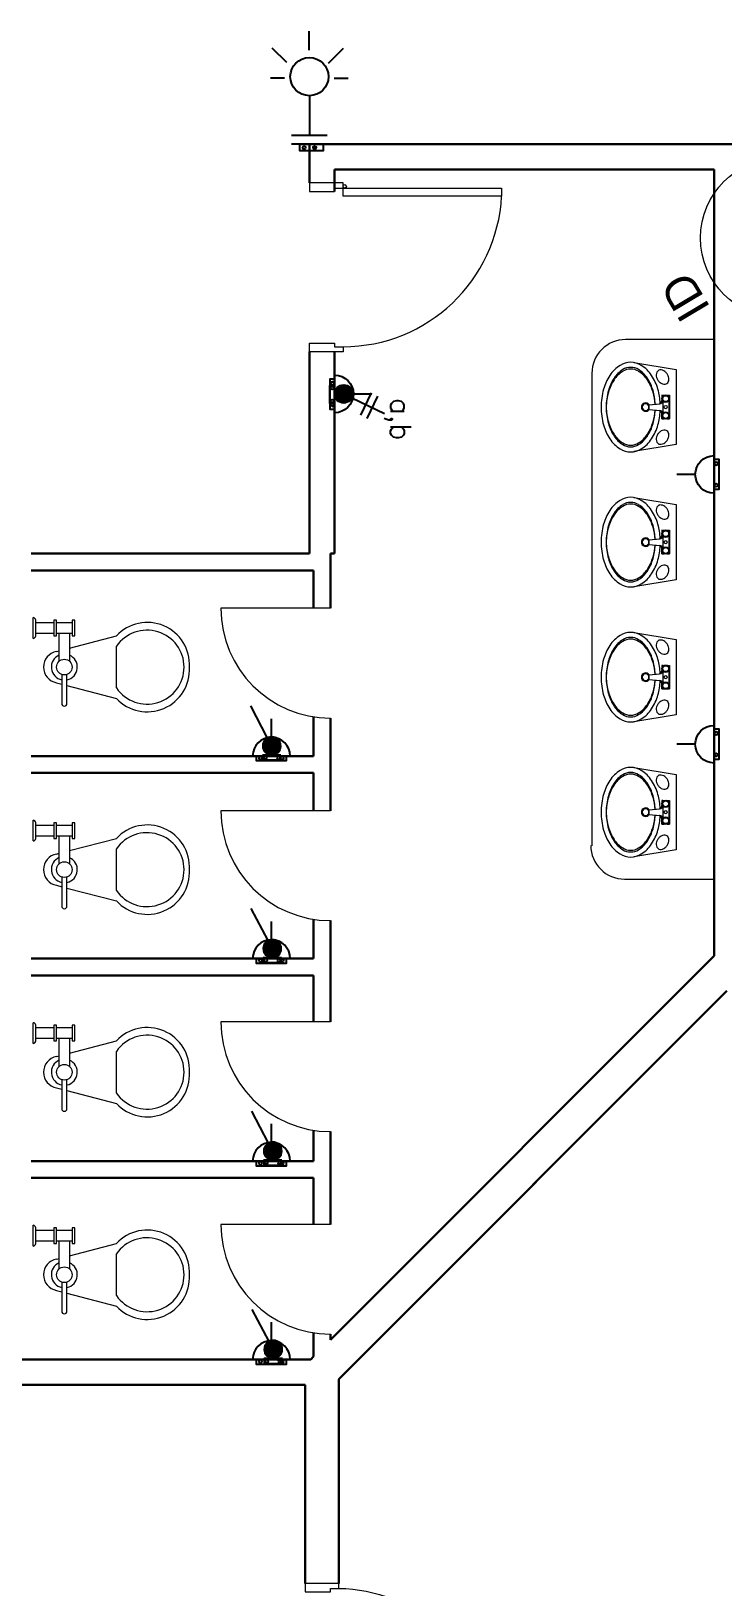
# Model space of a CAD drawing. Extents: x -15 to 148, y 313 to 399.
# Drawn here: x 51.68 to 55.78, y 337.73 to 346.94 of the extents above; entities that cross this region are included whole.
import ezdxf

# ---------------------------------------------------------------- set-up
doc = ezdxf.new("R2010")
doc.units = 0
doc.header["$LTSCALE"] = 0.15
doc.layers.get('0').update_dxf_attribs({"color": 252})
for name, color, linetype in [('0 BDH', 252, 'Continuous'), ('0 CCTV', 252, 'Continuous'), ('0 fire alarm', 252, 'Continuous'), ('0 NAMES', 252, 'Continuous'), ('0 sockets', 252, 'Continuous'), ('CCTV', 4, 'Continuous'), ('E- Power- SYM', 4, 'Continuous'), ('E-SOCK', 2, 'Continuous'), ('E-TEXT', 3, 'Continuous'), ('Lighting Swiches Layer', 4, 'Continuous')]:
    doc.layers.add(name, color=color, linetype=linetype)
for name, color, linetype, lineweight in [('anal', 252, 'Continuous', 20), ('DOOR', 252, 'Continuous', 20), ('E-LT-CKT-NM', 7, 'Continuous', 30), ('FIXT', 252, 'Continuous', 9), ('FUR', 252, 'Continuous', 9), ('T-CCTV', 7, 'Continuous', 0), ('wall', 252, 'Continuous', 30), ('WC', 252, 'Continuous', 9)]:
    doc.layers.add(name, color=color, linetype=linetype, lineweight=lineweight)
doc.styles.add('E80', font='simplex.shx', dxfattribs={"height": 200})
doc.styles.add('SDC-TEXT-ARB', font='sdc-arb.shx')
pattern_1 = [(0, (0, 0), (0, 6.985), [5.08, -1.905]), (90, (0, 0), (-6.985, 4e-16), [5.08, -1.905])]

# ---------------------------------------------------------------- blocks, each defined once
blk = doc.blocks.new('D90')
at = {"layer": 'DOOR'}
for points in [[(0.03, 0.2), (0.03, 1.04), (0.0783, 1.04), (0.0783, 0.2)], [(0.03, 0.2), (0, 0.2), (0, 0), (0.05, 0), (0.05, 0.15), (0.03, 0.15)], [(0.87, 0.2), (0.9, 0.2), (0.9, 0), (0.85, 0), (0.85, 0.15), (0.87, 0.15)]]:
    blk.add_lwpolyline(points, close=True, dxfattribs=at)
blk.add_circle((0.02, 0.21), 0.01, dxfattribs=at)
blk.add_arc((0.0251, 0.1967), 0.8449, 0.22177, 86.38894, dxfattribs=at)
blk = doc.blocks.new('D100')
at = {"layer": 'DOOR'}
for points in [[(0.03, 0.2), (0.03, 1.14), (0.0785, 1.14), (0.0785, 0.2)], [(0.03, 0.2), (0, 0.2), (0, 0), (0.05, 0), (0.05, 0.15), (0.03, 0.15)], [(0.97, 0.2), (1, 0.2), (1, 0), (0.95, 0), (0.95, 0.15), (0.97, 0.15)]]:
    blk.add_lwpolyline(points, close=True, dxfattribs=at)
blk.add_circle((0.02, 0.21), 0.01, dxfattribs=at)
blk.add_arc((0.0286, 0.2), 0.9414, 0.00288, 86.9663, dxfattribs=at)
blk = doc.blocks.new('ARCH')
at = {"layer": 'anal'}
for p, q in [((55.725, 345.1171), (55.2, 345.1171)), ((55, 344.9171), (55, 342.1171)), ((55.1938, 341.9207), (55.725, 341.9207))]:
    blk.add_line(p, q, dxfattribs=at)
for centre, start, end in [((55.2, 344.9171), 90, 180), ((55.1938, 342.1207), 180, 270)]:
    blk.add_arc(centre, 0.2, start, end, dxfattribs=at)
at = {"layer": 'DOOR'}
for p, q in [((53.45, 343.525), (52.8, 343.525)), ((53.45, 342.325), (52.8, 342.325)), ((53.45, 341.075), (52.8, 341.075)), ((53.45, 339.875), (52.8, 339.875))]:
    blk.add_line(p, q, dxfattribs=at)
for centre in [(53.45, 343.525), (53.45, 342.325), (53.45, 341.075), (53.45, 339.875)]:
    blk.add_arc(centre, 0.65, 180, 270, dxfattribs=at)
at = {"layer": 'FIXT'}
for p, q in [((55.2499, 344.981), (55.5, 344.9396)), ((55.5, 344.9396), (55.5, 344.4946)), ((55.3365, 344.7311), (55.384, 344.7351)), ((55.3379, 344.7303), (55.3365, 344.7311)), ((55.3379, 344.7303), (55.4021, 344.737)), ((55.42, 344.7861), (55.4155, 344.7871)), ((55.4155, 344.7871), (55.4288, 344.7871)), ((55.4155, 344.7871), (55.4155, 344.7562)), ((55.42, 344.7861), (55.42, 344.7797)), ((55.42, 344.7861), (55.4269, 344.7861)), ((55.42, 344.7544), (55.42, 344.6797)), ((55.4472, 344.7871), (55.4605, 344.7871)), ((55.4491, 344.7861), (55.456, 344.7861)), ((55.456, 344.7861), (55.4605, 344.7871)), ((55.456, 344.7861), (55.456, 344.7797)), ((55.456, 344.7544), (55.456, 344.6797)), ((55.4605, 344.7871), (55.4605, 344.6471)), ((55.3379, 344.7038), (55.3365, 344.7031)), ((55.3365, 344.7031), (55.384, 344.699)), ((55.3379, 344.7038), (55.4021, 344.6971)), ((55.4155, 344.6471), (55.4155, 344.6779)), ((55.42, 344.6481), (55.4155, 344.6471)), ((55.4155, 344.6471), (55.4288, 344.6471)), ((55.42, 344.6481), (55.42, 344.6544)), ((55.42, 344.6481), (55.4269, 344.6481)), ((55.4472, 344.6471), (55.4605, 344.6471)), ((55.4491, 344.6481), (55.456, 344.6481)), ((55.456, 344.6481), (55.456, 344.6544)), ((55.456, 344.6481), (55.4605, 344.6471)), ((55.5, 344.4946), (55.2499, 344.4532)), ((55.2499, 344.181), (55.5, 344.1396)), ((55.5, 344.1396), (55.5, 343.6946)), ((55.42, 343.9861), (55.4155, 343.9871)), ((55.4155, 343.9871), (55.4288, 343.9871)), ((55.4155, 343.9871), (55.4155, 343.9562)), ((55.42, 343.9861), (55.42, 343.9797)), ((55.42, 343.9861), (55.4269, 343.9861)), ((55.4472, 343.9871), (55.4605, 343.9871)), ((55.4491, 343.9861), (55.456, 343.9861)), ((55.456, 343.9861), (55.4605, 343.9871)), ((55.456, 343.9861), (55.456, 343.9797)), ((55.4605, 343.9871), (55.4605, 343.8471)), ((55.3365, 343.9311), (55.384, 343.9351)), ((55.3379, 343.9303), (55.3365, 343.9311)), ((55.3379, 343.9038), (55.3365, 343.9031)), ((55.3365, 343.9031), (55.384, 343.899)), ((55.3379, 343.9303), (55.4021, 343.937)), ((55.3379, 343.9038), (55.4021, 343.8971)), ((55.42, 343.9544), (55.42, 343.8797)), ((55.456, 343.9544), (55.456, 343.8797)), ((55.4155, 343.8471), (55.4155, 343.8779)), ((55.42, 343.8481), (55.4155, 343.8471)), ((55.4155, 343.8471), (55.4288, 343.8471)), ((55.42, 343.8481), (55.42, 343.8544)), ((55.42, 343.8481), (55.4269, 343.8481)), ((55.4472, 343.8471), (55.4605, 343.8471)), ((55.4491, 343.8481), (55.456, 343.8481)), ((55.456, 343.8481), (55.456, 343.8544)), ((55.456, 343.8481), (55.4605, 343.8471)), ((55.5, 343.6946), (55.2499, 343.6532)), ((55.2499, 343.381), (55.5, 343.3396)), ((55.5, 343.3396), (55.5, 342.8946)), ((55.42, 343.1861), (55.4155, 343.1871)), ((55.4155, 343.1871), (55.4288, 343.1871)), ((55.4155, 343.1871), (55.4155, 343.1562)), ((55.42, 343.1861), (55.42, 343.1797)), ((55.42, 343.1861), (55.4269, 343.1861)), ((55.4472, 343.1871), (55.4605, 343.1871)), ((55.4491, 343.1861), (55.456, 343.1861)), ((55.456, 343.1861), (55.4605, 343.1871)), ((55.456, 343.1861), (55.456, 343.1797)), ((55.4605, 343.1871), (55.4605, 343.0471)), ((55.3365, 343.1311), (55.384, 343.1351)), ((55.3379, 343.1303), (55.3365, 343.1311)), ((55.3379, 343.1038), (55.3365, 343.1031)), ((55.3365, 343.1031), (55.384, 343.099)), ((55.3379, 343.1303), (55.4021, 343.137)), ((55.3379, 343.1038), (55.4021, 343.0971)), ((55.4155, 343.0471), (55.4155, 343.0779)), ((55.42, 343.1544), (55.42, 343.0797)), ((55.456, 343.1544), (55.456, 343.0797)), ((55.42, 343.0481), (55.4155, 343.0471)), ((55.4155, 343.0471), (55.4288, 343.0471)), ((55.42, 343.0481), (55.42, 343.0544)), ((55.42, 343.0481), (55.4269, 343.0481)), ((55.4472, 343.0471), (55.4605, 343.0471)), ((55.4491, 343.0481), (55.456, 343.0481)), ((55.456, 343.0481), (55.456, 343.0544)), ((55.456, 343.0481), (55.4605, 343.0471)), ((55.5, 342.8946), (55.2499, 342.8532)), ((55.2499, 342.581), (55.5, 342.5396)), ((55.5, 342.5396), (55.5, 342.0946)), ((55.3365, 342.3311), (55.384, 342.3351)), ((55.3379, 342.3303), (55.3365, 342.3311)), ((55.3379, 342.3303), (55.4021, 342.337)), ((55.42, 342.3861), (55.4155, 342.3871)), ((55.4155, 342.3871), (55.4288, 342.3871)), ((55.4155, 342.3871), (55.4155, 342.3562)), ((55.42, 342.3861), (55.42, 342.3797)), ((55.42, 342.3861), (55.4269, 342.3861)), ((55.42, 342.3544), (55.42, 342.2797)), ((55.4472, 342.3871), (55.4605, 342.3871)), ((55.4491, 342.3861), (55.456, 342.3861)), ((55.456, 342.3861), (55.4605, 342.3871)), ((55.456, 342.3861), (55.456, 342.3797)), ((55.456, 342.3544), (55.456, 342.2797)), ((55.4605, 342.3871), (55.4605, 342.2471)), ((55.3379, 342.3038), (55.3365, 342.3031)), ((55.3365, 342.3031), (55.384, 342.299)), ((55.3379, 342.3038), (55.4021, 342.2971)), ((55.4155, 342.2471), (55.4155, 342.2779)), ((55.42, 342.2481), (55.4155, 342.2471)), ((55.4155, 342.2471), (55.4288, 342.2471)), ((55.42, 342.2481), (55.42, 342.2544)), ((55.42, 342.2481), (55.4269, 342.2481)), ((55.4472, 342.2471), (55.4605, 342.2471)), ((55.4491, 342.2481), (55.456, 342.2481)), ((55.456, 342.2481), (55.456, 342.2544)), ((55.456, 342.2481), (55.4605, 342.2471)), ((55.5, 342.0946), (55.2499, 342.0532))]:
    blk.add_line(p, q, dxfattribs=at)
for centre, radius in [((55.438, 344.7671), 0.022), ((55.438, 344.7671), 0.0173), ((55.438, 344.7171), 0.0095), ((55.438, 344.6671), 0.022), ((55.438, 344.6671), 0.0173), ((55.438, 343.9671), 0.022), ((55.438, 343.9671), 0.0173), ((55.438, 343.9171), 0.0095), ((55.438, 343.8671), 0.022), ((55.438, 343.8671), 0.0173), ((55.438, 343.1671), 0.022), ((55.438, 343.1671), 0.0173), ((55.438, 343.0671), 0.022), ((55.438, 343.0671), 0.0173), ((55.438, 343.1171), 0.0095), ((55.438, 342.3671), 0.022), ((55.438, 342.3671), 0.0173), ((55.438, 342.3171), 0.0095), ((55.438, 342.2671), 0.022), ((55.438, 342.2671), 0.0173)]:
    blk.add_circle(centre, radius, dxfattribs=at)
for centre, radius, start, end in [((55.2746, 344.7936), 0.2016, 122.07252, 146.53462), ((55.2746, 344.7936), 0.1716, 122.07252, 146.53462), ((55.2746, 344.7836), 0.1716, 122.07252, 146.53462), ((55.2305, 344.864), 0.1186, 90, 122.07252), ((55.2305, 344.864), 0.0886, 90, 122.07252), ((55.2305, 344.854), 0.0886, 90, 122.07252), ((55.2305, 344.864), 0.1186, 57.92748, 90), ((55.2305, 344.864), 0.0886, 57.92748, 90), ((55.2305, 344.854), 0.0886, 57.92748, 90), ((55.1864, 344.7936), 0.1716, 33.46538, 57.92748), ((55.1864, 344.7836), 0.1716, 33.46538, 57.92748), ((55.1864, 344.7936), 0.2016, 33.46538, 57.92748), ((55.4174, 344.9082), 0.036, 154.07048, 178.31028), ((55.4292, 344.9078), 0.0477, 178.31028, 197.84822), ((55.4064, 344.9135), 0.0237, 125, 154.07048), ((55.4064, 344.9135), 0.0237, 95.92952, 125), ((55.4076, 344.9013), 0.036, 71.68972, 95.92952), ((55.4039, 344.8902), 0.0477, 52.15178, 71.68972), ((55.3944, 344.8779), 0.0632, 35, 52.15178), ((55.3944, 344.8779), 0.0632, 17.84822, 35), ((55.4553, 344.7171), 0.4003, 164.68757, 180), ((55.3446, 344.7474), 0.2855, 146.53462, 164.68757), ((55.4553, 344.7171), 0.3703, 164.68757, 180), ((55.3446, 344.7474), 0.2555, 146.53462, 164.68757), ((55.3446, 344.7374), 0.2555, 146.53462, 164.68757), ((55.1164, 344.7474), 0.2555, 15.31243, 33.46538), ((55.1164, 344.7374), 0.2555, 15.31243, 33.46538), ((55.1164, 344.7474), 0.2855, 15.31243, 33.46538), ((55.0057, 344.7171), 0.3703, 2.68673, 15.31243), ((55.4439, 344.9126), 0.0632, 197.84822, 215), ((55.0057, 344.7171), 0.4003, 3.1171, 15.31243), ((55.4439, 344.9126), 0.0632, 215, 232.15178), ((55.4344, 344.9003), 0.0477, 232.15178, 251.68972), ((55.4307, 344.8892), 0.036, 251.68972, 275.92952), ((55.432, 344.8769), 0.0237, 275.92952, 305), ((55.432, 344.8769), 0.0237, 305, 334.07048), ((55.4209, 344.8823), 0.036, 334.07048, 358.31028), ((55.4092, 344.8827), 0.0477, 358.31028, 17.84822), ((55.4553, 344.7071), 0.3703, 164.68757, 178.45237), ((55.319, 344.7171), 0.025, 31.88267, 328.11733), ((55.319, 344.7171), 0.02, 90, 270), ((55.319, 344.7171), 0.02, 31.49929, 90), ((55.4345, 344.7171), 0.099, 171.872, 188.128), ((55.4348, 344.7171), 0.0978, 172.2121, 187.7879), ((55.0057, 344.7071), 0.3703, 4.22904, 15.31243), ((55.3955, 344.7562), 0.02, 285.06132, 0), ((55.4, 344.7569), 0.02, 275.97774, 353.34733), ((55.4093, 344.7671), 0.0115, 315.8561, 44.1439), ((55.438, 344.7958), 0.0115, 225.8561, 314.1439), ((55.438, 344.7383), 0.0115, 45.8561, 134.1439), ((55.4667, 344.7671), 0.0115, 135.8561, 224.1439), ((55.4553, 344.7171), 0.4003, 180, 195.31243), ((55.4553, 344.7171), 0.3703, 180, 195.31243), ((55.4553, 344.7271), 0.3703, 181.54763, 195.31243), ((55.319, 344.7171), 0.02, 270, 328.50071), ((55.0057, 344.7271), 0.3703, 344.68757, 355.77096), ((55.0057, 344.7171), 0.3703, 344.68757, 357.31327), ((55.0057, 344.7171), 0.4003, 344.68757, 356.8829), ((55.3955, 344.6779), 0.02, 0, 74.93868), ((55.4, 344.6772), 0.02, 6.65267, 84.02226), ((55.4093, 344.6671), 0.0115, 315.8561, 44.1439), ((55.438, 344.6958), 0.0115, 225.8561, 314.1439), ((55.438, 344.6383), 0.0115, 45.8561, 134.1439), ((55.4667, 344.6671), 0.0115, 135.8561, 224.1439), ((55.3446, 344.6868), 0.2855, 195.31243, 213.46538), ((55.3446, 344.6968), 0.2555, 195.31243, 213.46538), ((55.3446, 344.6868), 0.2555, 195.31243, 213.46538), ((55.2746, 344.6505), 0.1716, 213.46538, 237.92748), ((55.2746, 344.6405), 0.1716, 213.46538, 237.92748), ((55.1864, 344.6505), 0.1716, 302.07252, 326.53462), ((55.1864, 344.6405), 0.1716, 302.07252, 326.53462), ((55.1164, 344.6968), 0.2555, 326.53462, 344.68757), ((55.1164, 344.6868), 0.2555, 326.53462, 344.68757), ((55.1164, 344.6868), 0.2855, 326.53462, 344.68757), ((55.4292, 344.5263), 0.0477, 162.15178, 181.68972), ((55.4439, 344.5216), 0.0632, 145, 162.15178), ((55.4439, 344.5216), 0.0632, 127.84822, 145), ((55.4344, 344.5338), 0.0477, 108.31028, 127.84822), ((55.4307, 344.545), 0.036, 84.07048, 108.31028), ((55.432, 344.5572), 0.0237, 55, 84.07048), ((55.432, 344.5572), 0.0237, 25.92952, 55), ((55.4209, 344.5518), 0.036, 1.68972, 25.92952), ((55.4092, 344.5515), 0.0477, 342.15178, 1.68972), ((55.2746, 344.6405), 0.2016, 213.46538, 237.92748), ((55.2305, 344.5701), 0.1186, 237.92748, 270), ((55.2305, 344.5801), 0.0886, 237.92748, 270), ((55.2305, 344.5701), 0.0886, 237.92748, 270), ((55.2305, 344.5801), 0.0886, 270, 302.07252), ((55.2305, 344.5701), 0.0886, 270, 302.07252), ((55.2305, 344.5701), 0.1186, 270, 302.07252), ((55.1864, 344.6405), 0.2016, 302.07252, 326.53462), ((55.4174, 344.526), 0.036, 181.68972, 205.92952), ((55.4064, 344.5206), 0.0237, 205.92952, 235), ((55.4064, 344.5206), 0.0237, 235, 264.07048), ((55.4076, 344.5328), 0.036, 264.07048, 288.31028), ((55.4039, 344.544), 0.0477, 288.31028, 307.84822), ((55.3944, 344.5562), 0.0632, 307.84822, 325), ((55.3944, 344.5562), 0.0632, 325, 342.15178), ((55.2305, 344.064), 0.1186, 90, 122.07252), ((55.2305, 344.064), 0.1186, 57.92748, 90), ((55.3446, 343.9474), 0.2855, 146.53462, 164.68757), ((55.3446, 343.9474), 0.2555, 146.53462, 164.68757), ((55.3446, 343.9374), 0.2555, 146.53462, 164.68757), ((55.2746, 343.9936), 0.2016, 122.07252, 146.53462), ((55.2746, 343.9936), 0.1716, 122.07252, 146.53462), ((55.2746, 343.9836), 0.1716, 122.07252, 146.53462), ((55.2305, 344.064), 0.0886, 90, 122.07252), ((55.2305, 344.054), 0.0886, 90, 122.07252), ((55.2305, 344.064), 0.0886, 57.92748, 90), ((55.2305, 344.054), 0.0886, 57.92748, 90), ((55.1864, 343.9936), 0.1716, 33.46538, 57.92748), ((55.1864, 343.9836), 0.1716, 33.46538, 57.92748), ((55.1864, 343.9936), 0.2016, 33.46538, 57.92748), ((55.1164, 343.9474), 0.2555, 15.31243, 33.46538), ((55.1164, 343.9374), 0.2555, 15.31243, 33.46538), ((55.1164, 343.9474), 0.2855, 15.31243, 33.46538), ((55.4174, 344.1082), 0.036, 154.07048, 178.31028), ((55.4292, 344.1078), 0.0477, 178.31028, 197.84822), ((55.4439, 344.1126), 0.0632, 197.84822, 215), ((55.4064, 344.1135), 0.0237, 125, 154.07048), ((55.4064, 344.1135), 0.0237, 95.92952, 125), ((55.4076, 344.1013), 0.036, 71.68972, 95.92952), ((55.4039, 344.0902), 0.0477, 52.15178, 71.68972), ((55.3944, 344.0779), 0.0632, 35, 52.15178), ((55.3944, 344.0779), 0.0632, 17.84822, 35), ((55.4209, 344.0823), 0.036, 334.07048, 358.31028), ((55.4092, 344.0827), 0.0477, 358.31028, 17.84822), ((55.4553, 343.9171), 0.4003, 164.68757, 180), ((55.4553, 343.9171), 0.3703, 164.68757, 180), ((55.4553, 343.9071), 0.3703, 164.68757, 178.45237), ((55.0057, 343.9171), 0.3703, 2.68673, 15.31243), ((55.0057, 343.9071), 0.3703, 4.22904, 15.31243), ((55.0057, 343.9171), 0.4003, 3.1171, 15.31243), ((55.4439, 344.1126), 0.0632, 215, 232.15178), ((55.4344, 344.1003), 0.0477, 232.15178, 251.68972), ((55.4307, 344.0892), 0.036, 251.68972, 275.92952), ((55.438, 343.9958), 0.0115, 225.8561, 314.1439), ((55.432, 344.0769), 0.0237, 275.92952, 305), ((55.432, 344.0769), 0.0237, 305, 334.07048), ((55.4553, 343.9171), 0.4003, 180, 195.31243), ((55.4553, 343.9171), 0.3703, 180, 195.31243), ((55.4553, 343.9271), 0.3703, 181.54763, 195.31243), ((55.319, 343.9171), 0.025, 31.88267, 328.11733), ((55.319, 343.9171), 0.02, 90, 270), ((55.319, 343.9171), 0.02, 31.49929, 90), ((55.319, 343.9171), 0.02, 270, 328.50071), ((55.4345, 343.9171), 0.099, 171.872, 188.128), ((55.4348, 343.9171), 0.0978, 172.2121, 187.7879), ((55.0057, 343.9271), 0.3703, 344.68757, 355.77096), ((55.0057, 343.9171), 0.3703, 344.68757, 357.31327), ((55.0057, 343.9171), 0.4003, 344.68757, 356.8829), ((55.3955, 343.9562), 0.02, 285.06132, 0), ((55.3955, 343.8779), 0.02, 0, 74.93868), ((55.4, 343.9569), 0.02, 275.97774, 353.34733), ((55.4, 343.8772), 0.02, 6.65267, 84.02226), ((55.4093, 343.9671), 0.0115, 315.8561, 44.1439), ((55.438, 343.9383), 0.0115, 45.8561, 134.1439), ((55.4667, 343.9671), 0.0115, 135.8561, 224.1439), ((55.3446, 343.8868), 0.2855, 195.31243, 213.46538), ((55.3446, 343.8968), 0.2555, 195.31243, 213.46538), ((55.3446, 343.8868), 0.2555, 195.31243, 213.46538), ((55.1164, 343.8968), 0.2555, 326.53462, 344.68757), ((55.1164, 343.8868), 0.2555, 326.53462, 344.68757), ((55.1164, 343.8868), 0.2855, 326.53462, 344.68757), ((55.4093, 343.8671), 0.0115, 315.8561, 44.1439), ((55.438, 343.8958), 0.0115, 225.8561, 314.1439), ((55.438, 343.8383), 0.0115, 45.8561, 134.1439), ((55.4667, 343.8671), 0.0115, 135.8561, 224.1439), ((55.2746, 343.8405), 0.2016, 213.46538, 237.92748), ((55.2746, 343.8505), 0.1716, 213.46538, 237.92748), ((55.2746, 343.8405), 0.1716, 213.46538, 237.92748), ((55.1864, 343.8505), 0.1716, 302.07252, 326.53462), ((55.1864, 343.8405), 0.1716, 302.07252, 326.53462), ((55.1864, 343.8405), 0.2016, 302.07252, 326.53462), ((55.4292, 343.7263), 0.0477, 162.15178, 181.68972), ((55.4174, 343.726), 0.036, 181.68972, 205.92952), ((55.4439, 343.7216), 0.0632, 145, 162.15178), ((55.4064, 343.7206), 0.0237, 205.92952, 235), ((55.4439, 343.7216), 0.0632, 127.84822, 145), ((55.4344, 343.7338), 0.0477, 108.31028, 127.84822), ((55.4307, 343.745), 0.036, 84.07048, 108.31028), ((55.3944, 343.7562), 0.0632, 307.84822, 325), ((55.432, 343.7572), 0.0237, 55, 84.07048), ((55.432, 343.7572), 0.0237, 25.92952, 55), ((55.3944, 343.7562), 0.0632, 325, 342.15178), ((55.4209, 343.7518), 0.036, 1.68972, 25.92952), ((55.4092, 343.7515), 0.0477, 342.15178, 1.68972), ((55.2305, 343.7701), 0.1186, 237.92748, 270), ((55.2305, 343.7801), 0.0886, 237.92748, 270), ((55.2305, 343.7701), 0.0886, 237.92748, 270), ((55.2305, 343.7801), 0.0886, 270, 302.07252), ((55.2305, 343.7701), 0.0886, 270, 302.07252), ((55.2305, 343.7701), 0.1186, 270, 302.07252), ((55.4064, 343.7206), 0.0237, 235, 264.07048), ((55.4076, 343.7328), 0.036, 264.07048, 288.31028), ((55.4039, 343.744), 0.0477, 288.31028, 307.84822), ((55.2746, 343.1936), 0.2016, 122.07252, 146.53462), ((55.2305, 343.264), 0.1186, 90, 122.07252), ((55.2305, 343.264), 0.0886, 90, 122.07252), ((55.2305, 343.254), 0.0886, 90, 122.07252), ((55.2305, 343.264), 0.1186, 57.92748, 90), ((55.2305, 343.264), 0.0886, 57.92748, 90), ((55.2305, 343.254), 0.0886, 57.92748, 90), ((55.1864, 343.1936), 0.2016, 33.46538, 57.92748), ((55.3446, 343.1474), 0.2855, 146.53462, 164.68757), ((55.3446, 343.1474), 0.2555, 146.53462, 164.68757), ((55.3446, 343.1374), 0.2555, 146.53462, 164.68757), ((55.2746, 343.1936), 0.1716, 122.07252, 146.53462), ((55.2746, 343.1836), 0.1716, 122.07252, 146.53462), ((55.1864, 343.1936), 0.1716, 33.46538, 57.92748), ((55.1864, 343.1836), 0.1716, 33.46538, 57.92748), ((55.1164, 343.1474), 0.2555, 15.31243, 33.46538), ((55.1164, 343.1374), 0.2555, 15.31243, 33.46538), ((55.1164, 343.1474), 0.2855, 15.31243, 33.46538), ((55.4174, 343.3082), 0.036, 154.07048, 178.31028), ((55.4292, 343.3078), 0.0477, 178.31028, 197.84822), ((55.4439, 343.3126), 0.0632, 197.84822, 215), ((55.4064, 343.3135), 0.0237, 125, 154.07048), ((55.4439, 343.3126), 0.0632, 215, 232.15178), ((55.4064, 343.3135), 0.0237, 95.92952, 125), ((55.4076, 343.3013), 0.036, 71.68972, 95.92952), ((55.4344, 343.3003), 0.0477, 232.15178, 251.68972), ((55.4039, 343.2902), 0.0477, 52.15178, 71.68972), ((55.4307, 343.2892), 0.036, 251.68972, 275.92952), ((55.3944, 343.2779), 0.0632, 35, 52.15178), ((55.432, 343.2769), 0.0237, 275.92952, 305), ((55.432, 343.2769), 0.0237, 305, 334.07048), ((55.3944, 343.2779), 0.0632, 17.84822, 35), ((55.4209, 343.2823), 0.036, 334.07048, 358.31028), ((55.4092, 343.2827), 0.0477, 358.31028, 17.84822), ((55.4553, 343.1171), 0.4003, 164.68757, 180), ((55.4553, 343.1171), 0.3703, 164.68757, 180), ((55.4553, 343.1071), 0.3703, 164.68757, 178.45237), ((55.0057, 343.1171), 0.3703, 2.68673, 15.31243), ((55.0057, 343.1071), 0.3703, 4.22904, 15.31243), ((55.0057, 343.1171), 0.4003, 3.1171, 15.31243), ((55.3955, 343.1562), 0.02, 285.06132, 0), ((55.4093, 343.1671), 0.0115, 315.8561, 44.1439), ((55.438, 343.1958), 0.0115, 225.8561, 314.1439), ((55.4667, 343.1671), 0.0115, 135.8561, 224.1439), ((55.4553, 343.1171), 0.4003, 180, 195.31243), ((55.4553, 343.1171), 0.3703, 180, 195.31243), ((55.4553, 343.1271), 0.3703, 181.54763, 195.31243), ((55.319, 343.1171), 0.025, 31.88267, 328.11733), ((55.319, 343.1171), 0.02, 90, 270), ((55.319, 343.1171), 0.02, 31.49929, 90), ((55.319, 343.1171), 0.02, 270, 328.50071), ((55.4345, 343.1171), 0.099, 171.872, 188.128), ((55.4348, 343.1171), 0.0978, 172.2121, 187.7879), ((55.0057, 343.1271), 0.3703, 344.68757, 355.77096), ((55.0057, 343.1171), 0.3703, 344.68757, 357.31327), ((55.0057, 343.1171), 0.4003, 344.68757, 356.8829), ((55.3955, 343.0779), 0.02, 0, 74.93868), ((55.4, 343.1569), 0.02, 275.97774, 353.34733), ((55.4, 343.0772), 0.02, 6.65267, 84.02226), ((55.4093, 343.0671), 0.0115, 315.8561, 44.1439), ((55.438, 343.1383), 0.0115, 45.8561, 134.1439), ((55.438, 343.0958), 0.0115, 225.8561, 314.1439), ((55.4667, 343.0671), 0.0115, 135.8561, 224.1439), ((55.3446, 343.0868), 0.2855, 195.31243, 213.46538), ((55.3446, 343.0968), 0.2555, 195.31243, 213.46538), ((55.3446, 343.0868), 0.2555, 195.31243, 213.46538), ((55.1164, 343.0968), 0.2555, 326.53462, 344.68757), ((55.1164, 343.0868), 0.2555, 326.53462, 344.68757), ((55.1164, 343.0868), 0.2855, 326.53462, 344.68757), ((55.4439, 342.9216), 0.0632, 127.84822, 145), ((55.4344, 342.9338), 0.0477, 108.31028, 127.84822), ((55.4307, 342.945), 0.036, 84.07048, 108.31028), ((55.438, 343.0383), 0.0115, 45.8561, 134.1439), ((55.432, 342.9572), 0.0237, 55, 84.07048), ((55.432, 342.9572), 0.0237, 25.92952, 55), ((55.2746, 343.0405), 0.2016, 213.46538, 237.92748), ((55.2746, 343.0505), 0.1716, 213.46538, 237.92748), ((55.2746, 343.0405), 0.1716, 213.46538, 237.92748), ((55.2305, 342.9801), 0.0886, 237.92748, 270), ((55.2305, 342.9701), 0.0886, 237.92748, 270), ((55.2305, 342.9801), 0.0886, 270, 302.07252), ((55.2305, 342.9701), 0.0886, 270, 302.07252), ((55.1864, 343.0505), 0.1716, 302.07252, 326.53462), ((55.1864, 343.0405), 0.1716, 302.07252, 326.53462), ((55.1864, 343.0405), 0.2016, 302.07252, 326.53462), ((55.4292, 342.9263), 0.0477, 162.15178, 181.68972), ((55.4174, 342.926), 0.036, 181.68972, 205.92952), ((55.4439, 342.9216), 0.0632, 145, 162.15178), ((55.4064, 342.9206), 0.0237, 205.92952, 235), ((55.4064, 342.9206), 0.0237, 235, 264.07048), ((55.4076, 342.9328), 0.036, 264.07048, 288.31028), ((55.4039, 342.944), 0.0477, 288.31028, 307.84822), ((55.3944, 342.9562), 0.0632, 307.84822, 325), ((55.3944, 342.9562), 0.0632, 325, 342.15178), ((55.4209, 342.9518), 0.036, 1.68972, 25.92952), ((55.4092, 342.9515), 0.0477, 342.15178, 1.68972), ((55.2305, 342.9701), 0.1186, 237.92748, 270), ((55.2305, 342.9701), 0.1186, 270, 302.07252), ((55.2746, 342.3936), 0.2016, 122.07252, 146.53462), ((55.2746, 342.3936), 0.1716, 122.07252, 146.53462), ((55.2746, 342.3836), 0.1716, 122.07252, 146.53462), ((55.2305, 342.464), 0.1186, 90, 122.07252), ((55.2305, 342.464), 0.0886, 90, 122.07252), ((55.2305, 342.454), 0.0886, 90, 122.07252), ((55.2305, 342.464), 0.1186, 57.92748, 90), ((55.2305, 342.464), 0.0886, 57.92748, 90), ((55.2305, 342.454), 0.0886, 57.92748, 90), ((55.1864, 342.3936), 0.1716, 33.46538, 57.92748), ((55.1864, 342.3836), 0.1716, 33.46538, 57.92748), ((55.1864, 342.3936), 0.2016, 33.46538, 57.92748), ((55.4174, 342.5082), 0.036, 154.07048, 178.31028), ((55.4064, 342.5135), 0.0237, 125, 154.07048), ((55.4064, 342.5135), 0.0237, 95.92952, 125), ((55.4076, 342.5013), 0.036, 71.68972, 95.92952), ((55.4039, 342.4902), 0.0477, 52.15178, 71.68972), ((55.3944, 342.4779), 0.0632, 35, 52.15178), ((55.3944, 342.4779), 0.0632, 17.84822, 35), ((55.4553, 342.3171), 0.4003, 164.68757, 180), ((55.3446, 342.3474), 0.2855, 146.53462, 164.68757), ((55.3446, 342.3474), 0.2555, 146.53462, 164.68757), ((55.3446, 342.3374), 0.2555, 146.53462, 164.68757), ((55.1164, 342.3474), 0.2555, 15.31243, 33.46538), ((55.1164, 342.3374), 0.2555, 15.31243, 33.46538), ((55.1164, 342.3474), 0.2855, 15.31243, 33.46538), ((55.4292, 342.5078), 0.0477, 178.31028, 197.84822), ((55.4439, 342.5126), 0.0632, 197.84822, 215), ((55.0057, 342.3171), 0.4003, 3.1171, 15.31243), ((55.4439, 342.5126), 0.0632, 215, 232.15178), ((55.4344, 342.5003), 0.0477, 232.15178, 251.68972), ((55.4307, 342.4892), 0.036, 251.68972, 275.92952), ((55.432, 342.4769), 0.0237, 275.92952, 305), ((55.432, 342.4769), 0.0237, 305, 334.07048), ((55.4209, 342.4823), 0.036, 334.07048, 358.31028), ((55.4092, 342.4827), 0.0477, 358.31028, 17.84822), ((55.4553, 342.3171), 0.3703, 164.68757, 180), ((55.4553, 342.3071), 0.3703, 164.68757, 178.45237), ((55.319, 342.3171), 0.025, 31.88267, 328.11733), ((55.319, 342.3171), 0.02, 90, 270), ((55.319, 342.3171), 0.02, 31.49929, 90), ((55.4345, 342.3171), 0.099, 171.872, 188.128), ((55.4348, 342.3171), 0.0978, 172.2121, 187.7879), ((55.0057, 342.3171), 0.3703, 2.68673, 15.31243), ((55.0057, 342.3071), 0.3703, 4.22904, 15.31243), ((55.3955, 342.3562), 0.02, 285.06132, 0), ((55.4, 342.3569), 0.02, 275.97774, 353.34733), ((55.4093, 342.3671), 0.0115, 315.8561, 44.1439), ((55.438, 342.3958), 0.0115, 225.8561, 314.1439), ((55.438, 342.3383), 0.0115, 45.8561, 134.1439), ((55.4667, 342.3671), 0.0115, 135.8561, 224.1439), ((55.4553, 342.3171), 0.4003, 180, 195.31243), ((55.4553, 342.3171), 0.3703, 180, 195.31243), ((55.4553, 342.3271), 0.3703, 181.54763, 195.31243), ((55.319, 342.3171), 0.02, 270, 328.50071), ((55.0057, 342.3271), 0.3703, 344.68757, 355.77096), ((55.0057, 342.3171), 0.3703, 344.68757, 357.31327), ((55.0057, 342.3171), 0.4003, 344.68757, 356.8829), ((55.3955, 342.2779), 0.02, 0, 74.93868), ((55.4, 342.2772), 0.02, 6.65267, 84.02226), ((55.4093, 342.2671), 0.0115, 315.8561, 44.1439), ((55.438, 342.2958), 0.0115, 225.8561, 314.1439), ((55.438, 342.2383), 0.0115, 45.8561, 134.1439), ((55.4667, 342.2671), 0.0115, 135.8561, 224.1439), ((55.3446, 342.2868), 0.2855, 195.31243, 213.46538), ((55.3446, 342.2968), 0.2555, 195.31243, 213.46538), ((55.3446, 342.2868), 0.2555, 195.31243, 213.46538), ((55.2746, 342.2505), 0.1716, 213.46538, 237.92748), ((55.2746, 342.2405), 0.1716, 213.46538, 237.92748), ((55.1864, 342.2505), 0.1716, 302.07252, 326.53462), ((55.1864, 342.2405), 0.1716, 302.07252, 326.53462), ((55.1164, 342.2968), 0.2555, 326.53462, 344.68757), ((55.1164, 342.2868), 0.2555, 326.53462, 344.68757), ((55.1164, 342.2868), 0.2855, 326.53462, 344.68757), ((55.4439, 342.1216), 0.0632, 145, 162.15178), ((55.4439, 342.1216), 0.0632, 127.84822, 145), ((55.4344, 342.1338), 0.0477, 108.31028, 127.84822), ((55.4307, 342.145), 0.036, 84.07048, 108.31028), ((55.432, 342.1572), 0.0237, 55, 84.07048), ((55.432, 342.1572), 0.0237, 25.92952, 55), ((55.4209, 342.1518), 0.036, 1.68972, 25.92952), ((55.4092, 342.1515), 0.0477, 342.15178, 1.68972), ((55.2746, 342.2405), 0.2016, 213.46538, 237.92748), ((55.2305, 342.1701), 0.1186, 237.92748, 270), ((55.2305, 342.1801), 0.0886, 237.92748, 270), ((55.2305, 342.1701), 0.0886, 237.92748, 270), ((55.2305, 342.1801), 0.0886, 270, 302.07252), ((55.2305, 342.1701), 0.0886, 270, 302.07252), ((55.2305, 342.1701), 0.1186, 270, 302.07252), ((55.1864, 342.2405), 0.2016, 302.07252, 326.53462), ((55.4292, 342.1263), 0.0477, 162.15178, 181.68972), ((55.4174, 342.126), 0.036, 181.68972, 205.92952), ((55.4064, 342.1206), 0.0237, 205.92952, 235), ((55.4064, 342.1206), 0.0237, 235, 264.07048), ((55.4076, 342.1328), 0.036, 264.07048, 288.31028), ((55.4039, 342.144), 0.0477, 288.31028, 307.84822), ((55.3944, 342.1562), 0.0632, 307.84822, 325), ((55.3944, 342.1562), 0.0632, 325, 342.15178)]:
    blk.add_arc(centre, radius, start, end, dxfattribs=at)
at = {"layer": 'wall'}
for p, q in [((53.325, 346.275), (55.875, 346.275)), ((53.325, 346.275), (53.325, 346.045)), ((53.475, 346.125), (55.725, 346.125)), ((53.475, 346.125), (53.475, 345.995)), ((55.725, 341.4664), (55.725, 346.125)), ((53.325, 345.045), (53.325, 343.85)), ((53.475, 345.045), (53.475, 343.85)), ((51.675, 343.85), (53.325, 343.85)), ((53.45, 343.85), (53.45, 343.525)), ((53.475, 343.85), (53.45, 343.85)), ((51.675, 343.75), (53.35, 343.75)), ((53.35, 343.75), (53.35, 343.525)), ((53.35, 342.8827), (53.35, 342.65)), ((53.45, 342.875), (53.45, 342.325)), ((51.675, 342.65), (53.35, 342.65)), ((51.675, 342.55), (53.35, 342.55)), ((53.35, 342.55), (53.35, 342.325)), ((53.35, 341.6827), (53.35, 341.45)), ((53.45, 341.675), (53.45, 341.075)), ((51.675, 341.45), (53.35, 341.45)), ((55.725, 341.4664), (53.45, 339.1914)), ((55.725, 341.4664), (53.45, 339.1914)), ((51.675, 341.35), (53.35, 341.35)), ((53.35, 341.35), (53.35, 341.075)), ((55.8, 341.2586), (53.5, 338.9586)), ((55.8, 341.2586), (53.5414, 339)), ((53.35, 340.4327), (53.35, 340.25)), ((53.45, 340.425), (53.45, 339.875)), ((51.675, 340.25), (53.35, 340.25)), ((51.675, 340.15), (53.35, 340.15)), ((53.35, 340.15), (53.35, 339.875)), ((53.35, 339.2327), (53.35, 339.0914)), ((53.45, 339.225), (53.45, 339.1914)), ((53.3336, 339.075), (46.55, 339.075)), ((53.35, 339.0914), (53.3336, 339.075)), ((53.35, 339.0914), (53.3336, 339.075)), ((53.3, 338.925), (46.55, 338.925)), ((53.3, 337.7482), (53.3, 338.925)), ((53.5, 337.7482), (53.5, 338.9586))]:
    blk.add_line(p, q, dxfattribs=at)
at = {"layer": 'WC'}
for p, q in [((51.6868, 343.3465), (51.6868, 343.4701)), ((51.7022, 343.362), (51.7022, 343.4547)), ((51.8103, 343.4392), (51.7022, 343.4392)), ((51.8258, 343.4547), (51.8103, 343.4547)), ((51.8103, 343.4547), (51.8103, 343.362)), ((51.8258, 343.362), (51.8258, 343.4547)), ((51.9185, 343.4392), (51.8258, 343.4392)), ((51.9339, 343.4547), (51.9185, 343.4547)), ((51.9185, 343.4547), (51.9185, 343.362)), ((51.9339, 343.362), (51.9339, 343.4547)), ((51.7022, 343.3774), (51.8103, 343.3774)), ((51.8103, 343.362), (51.8258, 343.362)), ((51.8258, 343.3774), (51.9185, 343.3774)), ((51.8412, 343.2108), (51.8412, 343.3774)), ((51.9028, 343.2894), (52.181, 343.362)), ((51.903, 343.3774), (51.903, 343.2112)), ((51.9185, 343.362), (51.9339, 343.362)), ((51.8258, 343.2693), (51.8416, 343.2735)), ((52.181, 343.0531), (52.181, 343.3002)), ((51.8258, 343.084), (51.8569, 343.0759)), ((51.8567, 343.1334), (51.8567, 342.9605)), ((51.8876, 342.9605), (51.8876, 343.1334)), ((51.8878, 343.0678), (52.181, 342.9913)), ((51.6868, 342.1465), (51.6868, 342.2701)), ((51.7022, 342.162), (51.7022, 342.2547)), ((51.8103, 342.2392), (51.7022, 342.2392)), ((51.8258, 342.2547), (51.8103, 342.2547)), ((51.8103, 342.2547), (51.8103, 342.162)), ((51.8258, 342.162), (51.8258, 342.2547)), ((51.9185, 342.2392), (51.8258, 342.2392)), ((51.9339, 342.2547), (51.9185, 342.2547)), ((51.9185, 342.2547), (51.9185, 342.162)), ((51.9339, 342.162), (51.9339, 342.2547)), ((51.7022, 342.1774), (51.8103, 342.1774)), ((51.8103, 342.162), (51.8258, 342.162)), ((51.8258, 342.1774), (51.9185, 342.1774)), ((51.8412, 342.0108), (51.8412, 342.1774)), ((51.9028, 342.0894), (52.181, 342.162)), ((51.903, 342.1774), (51.903, 342.0112)), ((51.9185, 342.162), (51.9339, 342.162)), ((51.8258, 342.0693), (51.8416, 342.0735)), ((52.181, 341.8531), (52.181, 342.1002)), ((51.8258, 341.884), (51.8569, 341.8759)), ((51.8567, 341.9334), (51.8567, 341.7605)), ((51.8876, 341.7605), (51.8876, 341.9334)), ((51.8878, 341.8678), (52.181, 341.7913)), ((51.6868, 340.9465), (51.6868, 341.0701)), ((51.7022, 340.962), (51.7022, 341.0547)), ((51.8103, 341.0392), (51.7022, 341.0392)), ((51.8258, 341.0547), (51.8103, 341.0547)), ((51.8103, 341.0547), (51.8103, 340.962)), ((51.8258, 340.962), (51.8258, 341.0547)), ((51.9185, 341.0392), (51.8258, 341.0392)), ((51.9339, 341.0547), (51.9185, 341.0547)), ((51.9185, 341.0547), (51.9185, 340.962)), ((51.9339, 340.962), (51.9339, 341.0547)), ((51.7022, 340.9774), (51.8103, 340.9774)), ((51.8103, 340.962), (51.8258, 340.962)), ((51.8258, 340.9774), (51.9185, 340.9774)), ((51.8412, 340.8108), (51.8412, 340.9774)), ((51.9028, 340.8894), (52.181, 340.962)), ((51.903, 340.9774), (51.903, 340.8112)), ((51.9185, 340.962), (51.9339, 340.962)), ((51.8258, 340.8693), (51.8416, 340.8735)), ((52.181, 340.6531), (52.181, 340.9002)), ((51.8258, 340.684), (51.8569, 340.6759)), ((51.8567, 340.7334), (51.8567, 340.5605)), ((51.8876, 340.5605), (51.8876, 340.7334)), ((51.8878, 340.6678), (52.181, 340.5913)), ((51.6868, 339.7465), (51.6868, 339.8701)), ((51.7022, 339.762), (51.7022, 339.8547)), ((51.8103, 339.8392), (51.7022, 339.8392)), ((51.8258, 339.8547), (51.8103, 339.8547)), ((51.8103, 339.8547), (51.8103, 339.762)), ((51.8258, 339.762), (51.8258, 339.8547)), ((51.9185, 339.8392), (51.8258, 339.8392)), ((51.9339, 339.8547), (51.9185, 339.8547)), ((51.9185, 339.8547), (51.9185, 339.762)), ((51.9339, 339.762), (51.9339, 339.8547)), ((51.7022, 339.7774), (51.8103, 339.7774)), ((51.8103, 339.762), (51.8258, 339.762)), ((51.8258, 339.7774), (51.9185, 339.7774)), ((51.8412, 339.6108), (51.8412, 339.7774)), ((51.9028, 339.6894), (52.181, 339.762)), ((51.903, 339.7774), (51.903, 339.6112)), ((51.9185, 339.762), (51.9339, 339.762)), ((51.8258, 339.6693), (51.8416, 339.6735)), ((52.181, 339.4531), (52.181, 339.7002)), ((51.8258, 339.484), (51.8569, 339.4759)), ((51.8567, 339.5334), (51.8567, 339.3605)), ((51.8876, 339.3605), (51.8876, 339.5334)), ((51.8878, 339.4678), (52.181, 339.3913))]:
    blk.add_line(p, q, dxfattribs=at)
for centre in [(51.8721, 343.1767), (51.8721, 341.9767), (51.8721, 340.7767), (51.8721, 339.5767)]:
    blk.add_circle(centre, 0.0463, dxfattribs=at)
for centre, radius, start, end in [((51.6861, 343.454), 0.0161, 2.4084, 87.5916), ((52.3638, 343.1914), 0.25, 356.62, 136.98278), ((51.6861, 343.3627), 0.0161, 272.4084, 357.5916), ((52.3624, 343.1755), 0.2201, 0.3, 145.49457), ((51.8428, 343.1767), 0.0942, 100.38886, 259.6111), ((51.8721, 343.1767), 0.0772, 112.85047, 258.577), ((51.8721, 343.1767), 0.0772, 281.8763, 66.5863), ((52.3638, 343.1619), 0.25, 223.0172, 3.38), ((52.3624, 343.1778), 0.2201, 214.5054, 359.7), ((51.8721, 342.9605), 0.0154, 180, 0), ((51.6861, 342.254), 0.0161, 2.4084, 87.5916), ((52.3638, 341.9914), 0.25, 356.62, 136.98278), ((51.6861, 342.1627), 0.0161, 272.4084, 357.5916), ((52.3624, 341.9755), 0.2201, 0.3, 145.49457), ((51.8428, 341.9767), 0.0942, 100.38886, 259.6111), ((51.8721, 341.9767), 0.0772, 112.85047, 258.577), ((51.8721, 341.9767), 0.0772, 281.8763, 66.5863), ((52.3638, 341.9619), 0.25, 223.0172, 3.38), ((52.3624, 341.9778), 0.2201, 214.5054, 359.7), ((51.8721, 341.7605), 0.0154, 180, 0), ((51.6861, 341.054), 0.0161, 2.4084, 87.5916), ((52.3638, 340.7914), 0.25, 356.62, 136.98278), ((51.6861, 340.9627), 0.0161, 272.4084, 357.5916), ((52.3624, 340.7755), 0.2201, 0.3, 145.49457), ((51.8428, 340.7767), 0.0942, 100.38886, 259.6111), ((51.8721, 340.7767), 0.0772, 112.85047, 258.577), ((51.8721, 340.7767), 0.0772, 281.8763, 66.5863), ((52.3638, 340.7619), 0.25, 223.0172, 3.38), ((52.3624, 340.7778), 0.2201, 214.5054, 359.7), ((51.8721, 340.5605), 0.0154, 180, 0), ((51.6861, 339.854), 0.0161, 2.4084, 87.5916), ((52.3638, 339.5914), 0.25, 356.62, 136.98278), ((51.6861, 339.7627), 0.0161, 272.4084, 357.5916), ((52.3624, 339.5755), 0.2201, 0.3, 145.49457), ((51.8428, 339.5767), 0.0942, 100.38886, 259.6111), ((51.8721, 339.5767), 0.0772, 112.85047, 258.577), ((51.8721, 339.5767), 0.0772, 281.8763, 66.5863), ((52.3638, 339.5619), 0.25, 223.0172, 3.38), ((52.3624, 339.5778), 0.2201, 214.5054, 359.7), ((51.8721, 339.3605), 0.0154, 180, 0)]:
    blk.add_arc(centre, radius, start, end, dxfattribs=at)
at = {"layer": 'DOOR', "xscale": -1, "rotation": 270}
blk.add_blockref('D90', (53.3, 336.8482), dxfattribs=at)
at = {"layer": 'FUR', "rotation": 270}
blk.add_blockref('D100', (53.325, 346.045), dxfattribs=at)
blk = doc.blocks.new('s')
at = {"layer": '0 BDH', "linetype": 'ByBlock'}
h = blk.add_hatch(dxfattribs=at)
h.set_pattern_fill('ANGLE', color=2)
h.set_pattern_definition([(0, (-147.759, -393.318), (0, 6.985), [5.08, -1.905]), (90, (-147.759, -393.318), (-6.985, 4e-16), [5.08, -1.905])])
h.paths.add_polyline_path([(0.0729, 0.0022, 1), (0.0545, 0.0022, 1)])
at = {"layer": '0 BDH', "color": 6, "linetype": 'ByBlock'}
blk.add_lwpolyline([(-0.0887, 0.015), (0.0887, 0.015), (0.0887, -0.015), (-0.0887, -0.015)], close=True, dxfattribs=at)
for centre in [(-0.0637, 0.0022), (0.0637, 0.0022)]:
    blk.add_circle(centre, 0.00918, dxfattribs=at)
blk = doc.blocks.new('WATHERPROOF SOCKER S.PH')
at = {"layer": 'E-SOCK', "color": 6}
for p, q in [((0, 0.1114), (0, 0.2201)), ((-0.1671, 0), (0.1671, 0))]:
    blk.add_line(p, q, dxfattribs=at)
blk.add_arc((0, 0), 0.1114, 0, 180, dxfattribs=at)
at = {"layer": '0 BDH', "color": 6, "linetype": 'ByBlock'}
blk.add_blockref('s', (-0.0007, -0.0144), dxfattribs=at)
blk = doc.blocks.new('11')
at = {"layer": 'Lighting Swiches Layer'}
blk.add_hatch(color=256, dxfattribs=at).paths.add_polyline_path([(77310, 15167, 1), (77089, 15167, 1)])
blk.add_line((77251, 15264), (77455, 15654), dxfattribs=at)
blk.add_circle((77200, 15167), 110, dxfattribs=at)
blk = doc.blocks.new('switch one way one gang')
at = {"linetype": 'ByBlock'}
h = blk.add_hatch(dxfattribs=at)
h.set_pattern_fill('ANGLE', color=2)
h.set_pattern_definition(pattern_1)
h.paths.add_polyline_path([(0.098, -0.05, 1), (0.16, -0.05, 1)])
h = blk.add_hatch(dxfattribs=at)
h.set_pattern_fill('ANGLE', color=2)
h.set_pattern_definition(pattern_1)
h.paths.add_polyline_path([(0.16, -0.05, 1), (0.098, -0.05, 1)])
at = {"color": 6, "linetype": 'ByBlock'}
blk.add_lwpolyline([(-0.179, 0), (0.179, 0), (0.179, -0.095), (-0.179, -0.095)], close=True, dxfattribs=at)
for centre in [(-0.129, -0.05), (0.129, -0.05)]:
    blk.add_circle(centre, 0.0311, dxfattribs=at)
at = {"layer": 'E- Power- SYM', "xscale": 0.001626735360157606, "yscale": 0.001626735360157606, "zscale": 0.001626735360157606}
blk.add_blockref('11', (-125.583, -24.493), dxfattribs=at)
blk = doc.blocks.new('switch one way two gang')
at = {"linetype": 'ByBlock'}
h = blk.add_hatch(dxfattribs=at)
h.set_pattern_fill('ANGLE', color=2)
h.set_pattern_definition([(0, (0.01, -0.0003), (0, 6.985), [5.08, -1.905]), (90, (0.01, -0.0003), (-6.985, 4e-16), [5.08, -1.905])])
h.paths.add_polyline_path([(0.17, -0.05, 1), (0.107, -0.05, 1)])
h = blk.add_hatch(dxfattribs=at)
h.set_pattern_fill('ANGLE', color=2)
h.set_pattern_definition(pattern_1)
h.paths.add_polyline_path([(0.107, -0.05, 1), (0.17, -0.05, 1)])
at = {"layer": 'Lighting Swiches Layer'}
blk.add_hatch(color=256, dxfattribs=at).paths.add_polyline_path([(0.179, 0.179, 1), (-0.179, 0.179, 1)])
at = {"color": 6, "linetype": 'ByBlock'}
blk.add_lwpolyline([(-0.169, 0), (0.189, 0), (0.189, -0.095), (-0.169, -0.095)], close=True, dxfattribs=at)
for centre in [(-0.119, -0.05), (0.139, -0.05)]:
    blk.add_circle(centre, 0.0311, dxfattribs=at)
at = {"layer": 'Lighting Swiches Layer'}
for p, q in [((0.077, 0.341), (0.384, 0.988)), ((-0.02, 0.721), (0.422, 0.511)), ((0.042, 0.847), (0.484, 0.637))]:
    blk.add_line(p, q, dxfattribs=at)
blk.add_circle((0, 0.179), 0.179, dxfattribs=at)
at = {"layer": 'E-TEXT', "style": 'E80'}
blk.add_text('a,b', height=0.408, rotation=360, dxfattribs=at).set_placement((0.081, 1.105))
blk = doc.blocks.new('LEGEND_dwg_CCTV DOME-1155345-TELECOMMUNICATION LEGEND_ GENERAL NOTES _SYMBOLS _ ABBREVIATIONS')
at = {"layer": 'T-CCTV'}
blk.add_hatch(color=256, dxfattribs=at).paths.add_polyline_path([(255, -95.2), (-120.1, -95.2), (-120.1, 95.2), (255, 95.2)], flags=0)
at = {"layer": 'T-CCTV', "flags": 128}
for points in [[(-120.1, 27.6), (-261.6, 107.6), (-261.6, -107.6), (-120.1, -27.6)], [(255, -95.2), (255, 95.2), (-120.1, 95.2), (-120.1, -95.2), (255, -95.2)]]:
    blk.add_lwpolyline(points, dxfattribs=at)
at = {"layer": 'T-CCTV'}
blk.add_circle((0, 0), 358.2, dxfattribs=at)
blk = doc.blocks.new('ID CAMERA')
at = {"layer": 'CCTV', "color": 6, "xscale": 1.150579243575653, "yscale": 1.150579243575653, "zscale": 1.150579243575653}
blk.add_blockref('LEGEND_dwg_CCTV DOME-1155345-TELECOMMUNICATION LEGEND_ GENERAL NOTES _SYMBOLS _ ABBREVIATIONS', (-412.1, 0), dxfattribs=at)
at = {"layer": 'E-LT-CKT-NM', "color": 1, "style": 'SDC-TEXT-ARB'}
blk.add_attdef('ID', (-539.4, 492.1), '', height=326.1, dxfattribs=at)
blk = doc.blocks.new('*U209')
at = {"linetype": 'ByBlock'}
h = blk.add_hatch(dxfattribs=at)
h.set_pattern_fill('ANGLE', color=2)
h.set_pattern_definition(pattern_1)
h.paths.add_polyline_path([(27, -14, 1), (15, -14, 1)])
at = {"color": 1}
for p, q in [((-0.8, 373.8), (-0.8, 450)), ((-89.7, 324.6), (-147.6, 382.6)), ((134.9, 380.2), (74.6, 321.5)), ((-99, 262.2), (-154.6, 262.2)), ((99, 262.2), (154.6, 262.2)), ((0, 192.9), (0, 34.9)), ((70.7, 34.9), (-70.7, 34.9)), ((70.7, 0), (-70.7, 0))]:
    blk.add_line(p, q, dxfattribs=at)
at = {"color": 6, "linetype": 'ByBlock'}
blk.add_lwpolyline([(-37.4, 0), (54.5, 0), (54.5, -26), (-37.4, -26)], close=True, dxfattribs=at)
at = {"color": 1}
blk.add_circle((0, 268.8), 75.9, dxfattribs=at)
at = {"color": 6, "linetype": 'ByBlock'}
for centre in [(-21, -14), (21, -14)]:
    blk.add_circle(centre, 6, dxfattribs=at)

msp = doc.modelspace()

# ---------------------------------------------------------------- block references
at = {"layer": '0 CCTV', "color": 2}
ref = msp.add_blockref('ID CAMERA', (55.875, 346.125), dxfattribs=dict(at, xscale=0.001147, yscale=0.001147, zscale=0.001147, rotation=120.7901216512884))
ref.add_attrib('ID', 'ID', (55.7068, 345.3046), dxfattribs={"layer": 'E-LT-CKT-NM', "color": 1, "height": 0.2, "rotation": 120.79012, "style": 'SDC-TEXT-ARB'})
at = {"layer": '0 fire alarm', "color": 3, "xscale": 0.001488, "yscale": 0.001488, "zscale": 0.001488}
msp.add_blockref('*U209', (53.325, 346.275), dxfattribs=at)
at = {"layer": '0 NAMES', "color": 6, "linetype": 'ByBlock', "yscale": 0.3, "zscale": 0.3}
for name, p, xscale, rotation in [('switch one way two gang', (53.475, 344.795), 0.3, 270), ('switch one way one gang', (53.1026, 342.6551), -0.3, 0.1398675701563068), ('switch one way one gang', (53.1055, 341.4551), -0.3, 0.1398675701563068), ('switch one way one gang', (53.1085, 340.2551), -0.3, 0.1398675701563068), ('switch one way one gang', (53.1113, 339.0801), -0.3, 0.1398675701563068)]:
    msp.add_blockref(name, p, dxfattribs=dict(at, xscale=xscale, rotation=rotation))
at = {"layer": '0 sockets', "color": 3}
for name, p in [('ARCH', (0, 0)), ('WATHERPROOF SOCKER S.PH', (53.1, 342.65)), ('WATHERPROOF SOCKER S.PH', (53.1, 341.45)), ('WATHERPROOF SOCKER S.PH', (53.1, 340.25)), ('WATHERPROOF SOCKER S.PH', (53.1, 339.075))]:
    msp.add_blockref(name, p, dxfattribs=at)
at = {"layer": '0 sockets', "color": 3, "xscale": -1}
for p, rotation in [((53.475, 344.795), 270), ((55.725, 344.318), 90), ((55.725, 342.7198), 90)]:
    msp.add_blockref('WATHERPROOF SOCKER S.PH', p, dxfattribs=dict(at, rotation=rotation))

doc.saveas('drawing.dxf')
